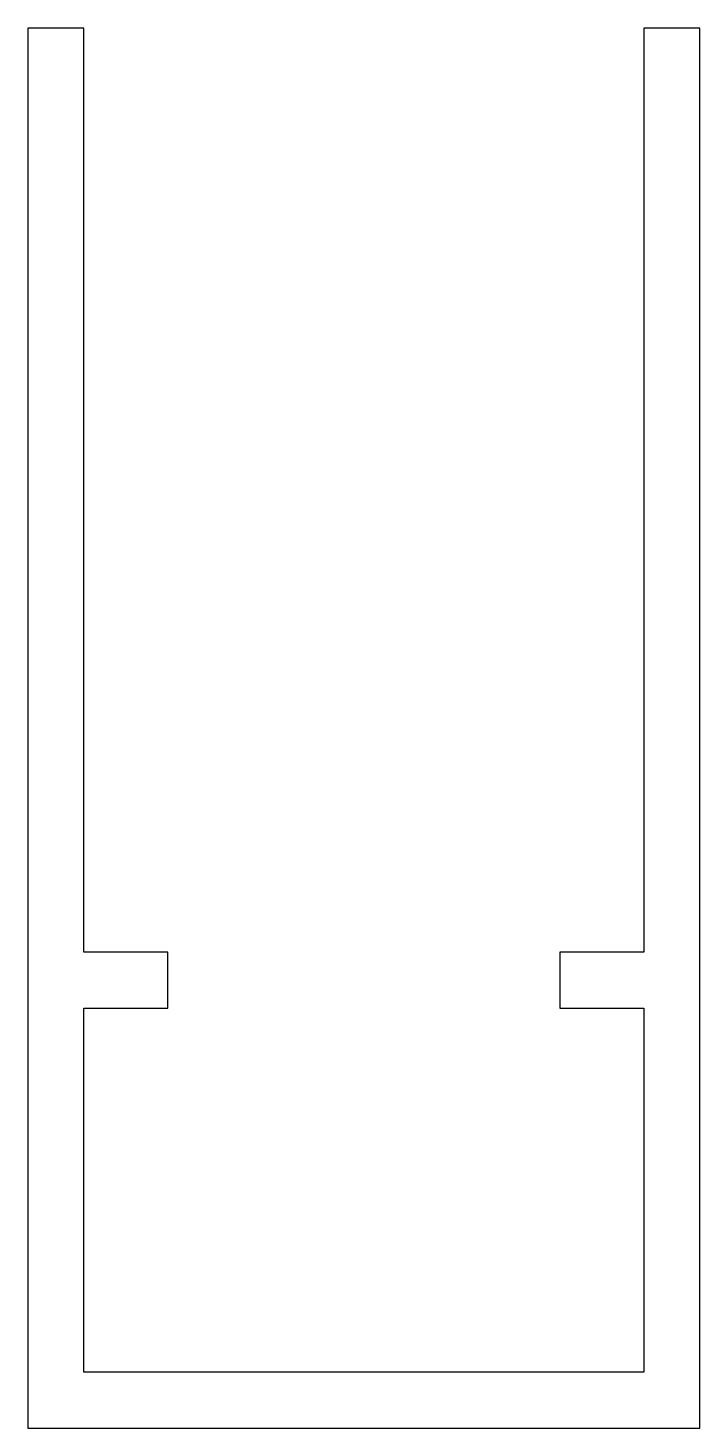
# Model space of a CAD drawing. Extents: x 141 to 165, y 181.6 to 231.6.
import ezdxf

# ---------------------------------------------------------------- set-up
doc = ezdxf.new("R2010")
doc.units = 0
doc.header["$LTSCALE"] = 15
doc.layers.get('0').update_dxf_attribs({"linetype": 'CONTINUOUS'})

msp = doc.modelspace()

# ---------------------------------------------------------------- linework, layer by layer
at = {"color": 0}
msp.add_lwpolyline([(143.012, 196.625), (146.012, 196.625), (146.012, 198.625), (143.012, 198.625), (143.012, 231.625), (141.012, 231.625), (141.012, 181.625), (165.012, 181.625), (165.012, 231.625), (163.012, 231.625), (163.012, 198.625), (160.012, 198.625), (160.012, 196.625), (163.012, 196.625), (163.012, 183.625), (143.012, 183.625)], close=True, dxfattribs=at)

doc.saveas('drawing.dxf')
